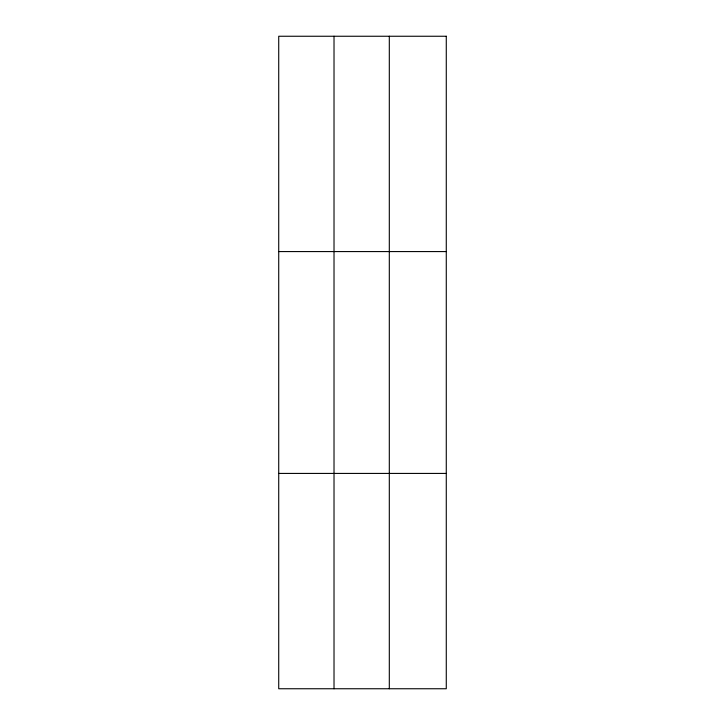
<?xml version="1.0" encoding="UTF-8"?>
<svg xmlns="http://www.w3.org/2000/svg" width="725" height="725" viewBox="0 0 725 725"><rect width="100%" height="100%" fill="white"/><g stroke="black" fill="none" stroke-linecap="round" stroke-linejoin="round"><path stroke-width="1.09" d="M334.017 36.25L334.017 688.75M389.307 36.25L389.307 688.75M278.726 251.575L446.274 251.575M278.726 473.425L446.274 473.425M446.274 36.25L446.274 688.75L278.726 688.75L278.726 36.25L446.274 36.25"/></g></svg>
